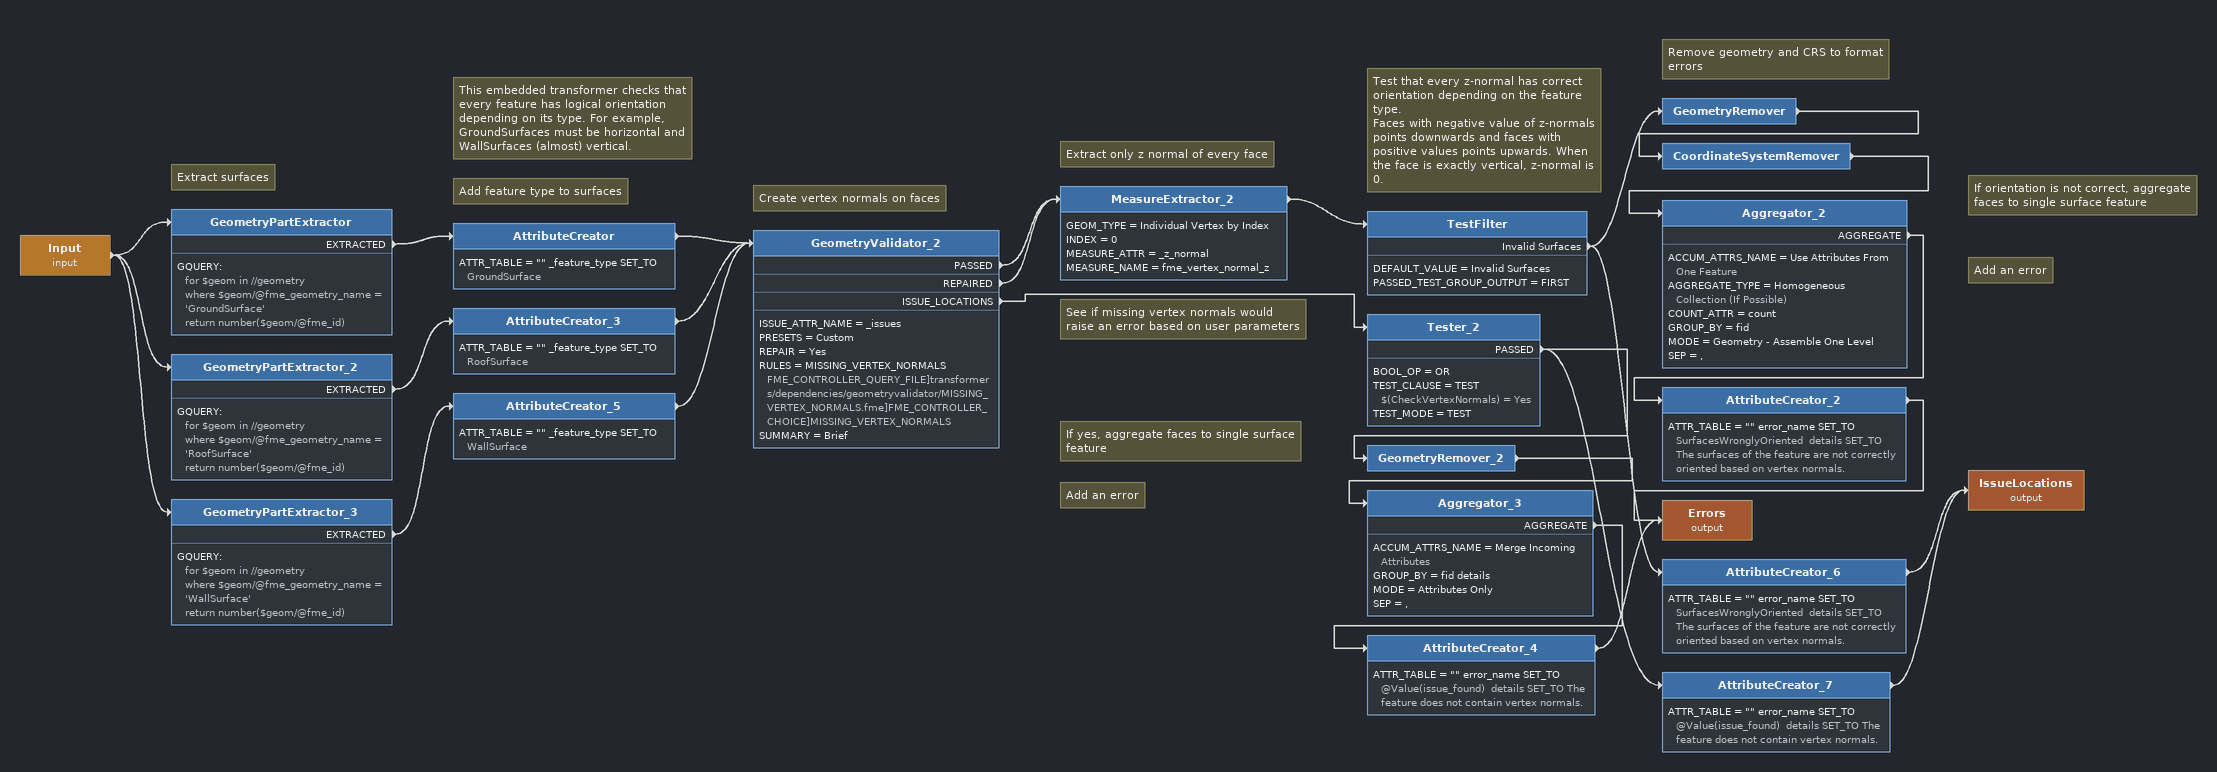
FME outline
Input (input)
    -> GeometryPartExtractor
    -> GeometryPartExtractor_2
    -> GeometryPartExtractor_3
Note: Extract surfaces
GeometryPartExtractor
    GQUERY:
      for $geom in //geometry
      where $geom/@fme_geometry_name = 'GroundSurface'
      return number($geom/@fme_id)
    EXTRACTED -> AttributeCreator
Note: This embedded transformer checks that every feature has logical orientation depending on its type. For example, GroundSurfaces must be horizontal and WallSurfaces (almost) vertical.
Note: Add feature type to surfaces
AttributeCreator
    ATTR_TABLE = "" _feature_type SET_TO GroundSurface
    -> GeometryValidator_2
GeometryPartExtractor_2
    GQUERY:
      for $geom in //geometry
      where $geom/@fme_geometry_name = 'RoofSurface'
      return number($geom/@fme_id)
    EXTRACTED -> AttributeCreator_3
AttributeCreator_3
    ATTR_TABLE = "" _feature_type SET_TO RoofSurface
    -> GeometryValidator_2
GeometryPartExtractor_3
    GQUERY:
      for $geom in //geometry
      where $geom/@fme_geometry_name = 'WallSurface'
      return number($geom/@fme_id)
    EXTRACTED -> AttributeCreator_5
AttributeCreator_5
    ATTR_TABLE = "" _feature_type SET_TO WallSurface
    -> GeometryValidator_2
Note: Create vertex normals on faces
GeometryValidator_2
    ISSUE_ATTR_NAME = _issues
    PRESETS = Custom
    REPAIR = Yes
    RULES = MISSING_VERTEX_NORMALS FME_CONTROLLER_QUERY_FILE]transformers/dependencies/geometryvalidator/MISSING_VERTEX_NORMALS.fme]FME_CONTROLLER_CHOICE]MISSING_VERTEX_NORMALS
    SUMMARY = Brief
    PASSED -> MeasureExtractor_2
    REPAIRED -> MeasureExtractor_2
    ISSUE_LOCATIONS -> Tester_2
Note: Extract only z normal of every face
MeasureExtractor_2
    GEOM_TYPE = Individual Vertex by Index
    INDEX = 0
    MEASURE_ATTR = _z_normal
    MEASURE_NAME = fme_vertex_normal_z
    -> TestFilter
Note: Test that every z-normal has correct orientation depending on the feature type. / Faces with negative value of z-normals points downwards and faces with positive values points upwards. When the face is exactly vertical, z-normal is 0.
TestFilter
    DEFAULT_VALUE = Invalid Surfaces
    PASSED_TEST_GROUP_OUTPUT = FIRST
    Invalid Surfaces -> GeometryRemover
    Invalid Surfaces -> AttributeCreator_6
Note: Remove geometry and CRS to format errors
GeometryRemover
    -> CoordinateSystemRemover
CoordinateSystemRemover
    -> Aggregator_2
Note: If orientation is not correct, aggregate faces to single surface feature
Aggregator_2
    ACCUM_ATTRS_NAME = Use Attributes From One Feature
    AGGREGATE_TYPE = Homogeneous Collection (If Possible)
    COUNT_ATTR = count
    GROUP_BY = fid
    MODE = Geometry - Assemble One Level
    SEP = ,
    AGGREGATE -> AttributeCreator_2
Note: Add an error
AttributeCreator_2
    ATTR_TABLE = "" error_name SET_TO SurfacesWronglyOriented  details SET_TO The surfaces of the feature are not correctly oriented based on vertex normals.
    -> Errors (output)
AttributeCreator_6
    ATTR_TABLE = "" error_name SET_TO SurfacesWronglyOriented  details SET_TO The surfaces of the feature are not correctly oriented based on vertex normals.
    -> IssueLocations (output)
Note: See if missing vertex normals would raise an error based on user parameters
Tester_2
    BOOL_OP = OR
    TEST_CLAUSE = TEST $(CheckVertexNormals) = Yes
    TEST_MODE = TEST
    PASSED -> GeometryRemover_2
    PASSED -> AttributeCreator_7
GeometryRemover_2
    -> Aggregator_3
Note: If yes, aggregate faces to single surface feature
Aggregator_3
    ACCUM_ATTRS_NAME = Merge Incoming Attributes
    GROUP_BY = fid details
    MODE = Attributes Only
    SEP = ,
    AGGREGATE -> AttributeCreator_4
Note: Add an error
AttributeCreator_4
    ATTR_TABLE = "" error_name SET_TO @Value(issue_found)  details SET_TO The feature does not contain vertex normals.
    -> Errors (output)
Errors (output)
AttributeCreator_7
    ATTR_TABLE = "" error_name SET_TO @Value(issue_found)  details SET_TO The feature does not contain vertex normals.
    -> IssueLocations (output)
IssueLocations (output)
